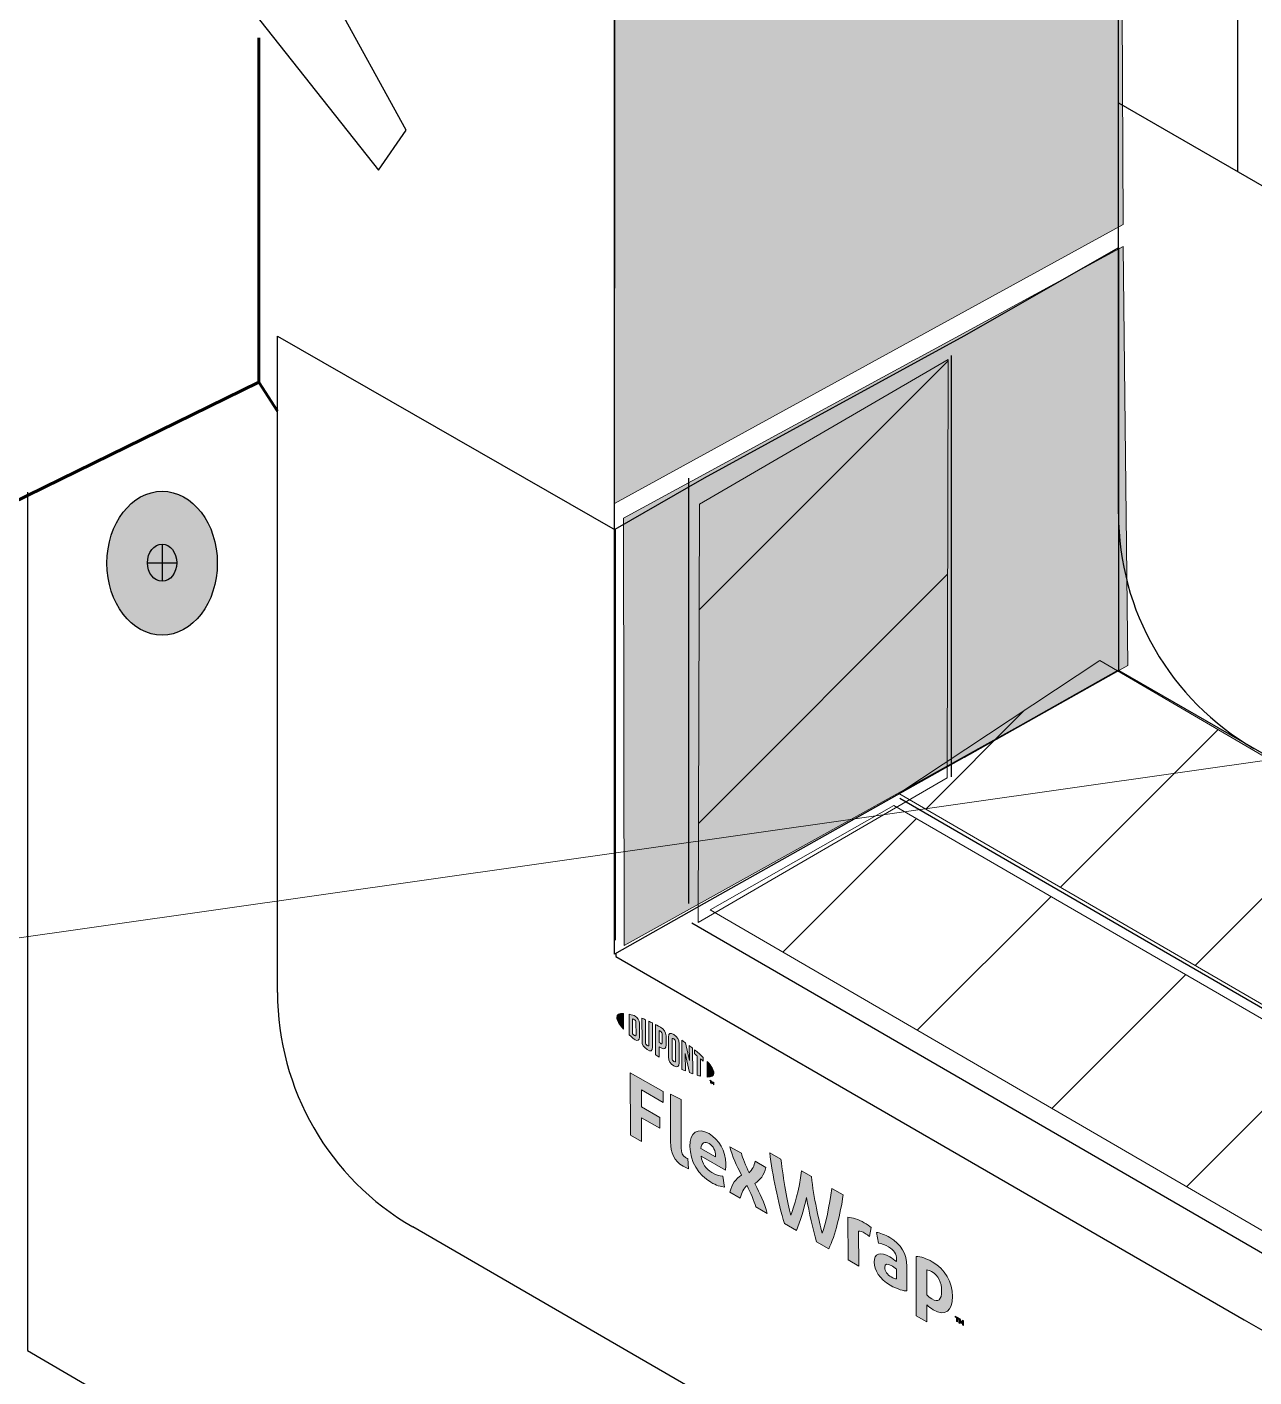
# Model space of a CAD drawing. Extents: x -1337 to 5791, y -3809 to 1769.
# Drawn here: x 456.6 to 538.1, y -2844.8 to -2755.1 of the extents above; entities that cross this region are included whole.
import ezdxf

# ---------------------------------------------------------------- set-up
doc = ezdxf.new("R2010")
doc.units = 0
doc.header["$MEASUREMENT"] = 0
for name, color, linetype, lineweight in [('.ATI-TEXT', 7, 'Continuous', 0), ('G-ANNO-TTLB', 7, 'Continuous', 0), ('Layer 12', 7, 'Continuous', 0), ('TYVEK', 7, 'Continuous', 0), ('WALL SCRATCH', 7, 'Continuous', 0), ('X-REF - TRACED', 7, 'Continuous', 0)]:
    doc.layers.add(name, color=color, linetype=linetype, lineweight=lineweight)
pattern_1 = [(45, (0, 0), (-7.071067, 7.07107), [])]

# ---------------------------------------------------------------- blocks, each defined once
blk = doc.blocks.new('Block_55')
at = {"layer": '.ATI-TEXT', "color": 18, "lineweight": 0, "true_color": 0x000000}
blk.add_line((546.089, -2802.838), (417.182, -2821.203), dxfattribs=at)
blk = doc.blocks.new('Block_189')
at = {"layer": 'WALL SCRATCH', "true_color": 0x003b71, "transparency": 33554687}
h = blk.add_hatch(color=156, dxfattribs=at)
h.dxf.hatch_style = 2
edge = h.paths.add_edge_path()
edge.add_ellipse((465.565, -2790.763), major_axis=(0, 4.781), ratio=0.766948, start_angle=0, end_angle=360)
at = {"layer": 'WALL SCRATCH', "color": 18, "lineweight": 25, "true_color": 0x080808}
for p, q in [((465.565, -2789.5), (465.565, -2791.967)), ((464.591, -2790.733), (466.538, -2790.733))]:
    blk.add_line(p, q, dxfattribs=at)
at = {"layer": 'WALL SCRATCH', "color": 8, "lineweight": 25, "true_color": 0x808080}
blk.add_lwpolyline([(465.052, -2795.874)], dxfattribs=at)
at = {"layer": 'WALL SCRATCH', "color": 18, "lineweight": 25, "true_color": 0x000000}
blk.add_ellipse((465.565, -2790.763), major_axis=(0, 4.781), ratio=0.766948, dxfattribs=at)
at = {"layer": 'WALL SCRATCH', "color": 18, "lineweight": 25, "true_color": 0x080808}
blk.add_ellipse((465.565, -2790.733), major_axis=(0, 1.234), ratio=0.788846, dxfattribs=at)
blk = doc.blocks.new('Block_187')
at = {"layer": 'WALL SCRATCH'}
blk.add_blockref('Block_189', (0, 0), dxfattribs=at)
blk = doc.blocks.new('Block_186')
at = {"layer": 'WALL SCRATCH'}
blk.add_blockref('Block_187', (0, 0), dxfattribs=at)
blk = doc.blocks.new('Block_399')
at = {"layer": 'TYVEK', "true_color": 0x003b71, "transparency": 33554687}
h = blk.add_hatch(color=156, dxfattribs=at)
h.dxf.hatch_style = 2
edge = h.paths.add_edge_path()
edge.add_spline(control_points=[(496.685, -2828.759), (496.685, -2828.759), (496.675, -2824.618), (496.675, -2824.618), (496.675, -2824.618), (498.86, -2825.873), (498.86, -2825.873), (498.86, -2825.873), (498.862, -2826.594), (498.862, -2826.594), (498.862, -2826.594), (497.41, -2825.761), (497.41, -2825.761), (497.41, -2825.761), (497.413, -2826.885), (497.413, -2826.885), (497.413, -2826.885), (498.634, -2827.586), (498.634, -2827.586), (498.634, -2827.586), (498.636, -2828.307), (498.636, -2828.307), (498.636, -2828.307), (497.415, -2827.606), (497.415, -2827.606), (497.415, -2827.606), (497.418, -2829.18), (497.418, -2829.18), (497.418, -2829.18), (496.685, -2828.759), (496.685, -2828.759)], knot_values=[0, 0, 0, 0, 1, 1, 1, 2, 2, 2, 3, 3, 3, 4, 4, 4, 5, 5, 5, 6, 6, 6, 7, 7, 7, 8, 8, 8, 9, 9, 9, 10, 10, 10, 10], degree=3, periodic=0)
h = blk.add_hatch(color=156, dxfattribs=at)
h.dxf.hatch_style = 2
edge = h.paths.add_edge_path()
edge.add_spline(control_points=[(500.058, -2829.602), (500.059, -2829.922), (500.131, -2830.135), (500.336, -2830.252), (500.387, -2830.282), (500.439, -2830.305), (500.485, -2830.32), (500.485, -2830.32), (500.538, -2830.994), (500.538, -2830.994), (500.44, -2830.962), (500.281, -2830.894), (500.179, -2830.835), (499.589, -2830.497), (499.352, -2829.918), (499.35, -2829.208), (499.35, -2829.208), (499.342, -2826.049), (499.342, -2826.049), (499.342, -2826.049), (500.05, -2826.408), (500.05, -2826.408), (500.05, -2826.408), (500.058, -2829.602), (500.058, -2829.602)], knot_values=[0, 0, 0, 0, 1, 1, 1, 2, 2, 2, 3, 3, 3, 4, 4, 4, 5, 5, 5, 6, 6, 6, 7, 7, 7, 8, 8, 8, 8], degree=3, periodic=0)
h = blk.add_hatch(color=156, dxfattribs=at)
h.dxf.hatch_style = 2
edge = h.paths.add_edge_path()
edge.add_spline(control_points=[(501.369, -2829.652), (501.369, -2829.652), (502.344, -2830.212), (502.344, -2830.212), (502.344, -2830.212), (502.344, -2830.141), (502.344, -2830.141), (502.343, -2829.81), (502.189, -2829.479), (501.906, -2829.317), (501.609, -2829.146), (501.414, -2829.277), (501.369, -2829.652)], knot_values=[0, 0, 0, 0, 1, 1, 1, 2, 2, 2, 3, 3, 3, 4, 4, 4, 4], degree=3, periodic=0)
edge = h.paths.add_edge_path()
edge.add_spline(control_points=[(502.928, -2832.213), (502.702, -2832.202), (502.369, -2832.093), (502.031, -2831.899), (501.205, -2831.424), (500.639, -2830.497), (500.636, -2829.515), (500.634, -2828.575), (501.151, -2828.233), (501.905, -2828.666), (502.577, -2829.052), (503.019, -2829.855), (503.021, -2830.648), (503.022, -2830.825), (503.012, -2830.973), (503.002, -2831.086), (503.002, -2831.086), (501.381, -2830.155), (501.381, -2830.155), (501.449, -2830.667), (501.69, -2831.018), (502.101, -2831.254), (502.352, -2831.398), (502.593, -2831.471), (502.813, -2831.491), (502.813, -2831.491), (502.928, -2832.213), (502.928, -2832.213)], knot_values=[0, 0, 0, 0, 1, 1, 1, 2, 2, 2, 3, 3, 3, 4, 4, 4, 5, 5, 5, 6, 6, 6, 7, 7, 7, 8, 8, 8, 9, 9, 9, 9], degree=3, periodic=0)
h = blk.add_hatch(color=156, dxfattribs=at)
h.dxf.hatch_style = 2
edge = h.paths.add_edge_path()
edge.add_spline(control_points=[(504.068, -2831.414), (503.723, -2830.779), (503.451, -2830.215), (503.29, -2829.532), (503.29, -2829.532), (504.054, -2829.971), (504.054, -2829.971), (504.122, -2830.276), (504.349, -2830.807), (504.575, -2831.274), (504.764, -2831.058), (504.927, -2830.803), (504.963, -2830.492), (504.963, -2830.492), (505.681, -2830.905), (505.681, -2830.905), (505.549, -2831.443), (505.324, -2831.746), (504.941, -2831.98), (505.311, -2832.671), (505.563, -2833.23), (505.775, -2833.978), (505.775, -2833.978), (505.011, -2833.539), (505.011, -2833.539), (504.902, -2833.146), (504.645, -2832.555), (504.429, -2832.106), (504.234, -2832.319), (504.051, -2832.568), (503.98, -2832.947), (503.98, -2832.947), (503.292, -2832.552), (503.292, -2832.552), (503.419, -2832.011), (503.659, -2831.676), (504.068, -2831.414)], knot_values=[0, 0, 0, 0, 1, 1, 1, 2, 2, 2, 3, 3, 3, 4, 4, 4, 5, 5, 5, 6, 6, 6, 7, 7, 7, 8, 8, 8, 9, 9, 9, 10, 10, 10, 11, 11, 11, 12, 12, 12, 12], degree=3, periodic=0)
h = blk.add_hatch(color=156, dxfattribs=at)
h.dxf.hatch_style = 2
edge = h.paths.add_edge_path()
edge.add_spline(control_points=[(510.07, -2832.308), (510.07, -2832.308), (510.819, -2832.738), (510.819, -2832.738), (510.627, -2834.004), (510.292, -2835.437), (509.859, -2836.322), (509.859, -2836.322), (509.054, -2835.86), (509.054, -2835.86), (508.8, -2834.976), (508.573, -2833.977), (508.38, -2832.898), (508.188, -2833.756), (507.969, -2834.499), (507.715, -2835.091), (507.715, -2835.091), (506.909, -2834.629), (506.909, -2834.629), (506.496, -2833.257), (506.128, -2831.421), (505.935, -2829.934), (505.935, -2829.934), (506.678, -2830.361), (506.678, -2830.361), (506.841, -2831.7), (507.131, -2833.267), (507.343, -2834.08), (507.562, -2833.515), (507.903, -2832.352), (508.048, -2831.147), (508.048, -2831.147), (508.705, -2831.524), (508.705, -2831.524), (508.862, -2832.902), (509.199, -2834.454), (509.426, -2835.276), (509.63, -2834.702), (509.919, -2833.468), (510.07, -2832.308)], knot_values=[0, 0, 0, 0, 1, 1, 1, 2, 2, 2, 3, 3, 3, 4, 4, 4, 5, 5, 5, 6, 6, 6, 7, 7, 7, 8, 8, 8, 9, 9, 9, 10, 10, 10, 11, 11, 11, 12, 12, 12, 13, 13, 13, 13], degree=3, periodic=0)
h = blk.add_hatch(color=156, dxfattribs=at)
h.dxf.hatch_style = 2
edge = h.paths.add_edge_path()
edge.add_spline(control_points=[(512.211, -2834.583), (512.396, -2834.689), (512.571, -2834.813), (512.673, -2834.901), (512.673, -2834.901), (512.572, -2835.511), (512.572, -2835.511), (512.485, -2835.425), (512.377, -2835.352), (512.269, -2835.29), (512.08, -2835.181), (511.951, -2835.149), (511.844, -2835.146), (511.844, -2835.146), (511.85, -2837.465), (511.85, -2837.465), (511.85, -2837.465), (511.142, -2837.058), (511.142, -2837.058), (511.142, -2837.058), (511.135, -2834.225), (511.135, -2834.225), (511.411, -2834.224), (511.842, -2834.371), (512.211, -2834.583)], knot_values=[0, 0, 0, 0, 1, 1, 1, 2, 2, 2, 3, 3, 3, 4, 4, 4, 5, 5, 5, 6, 6, 6, 7, 7, 7, 8, 8, 8, 8], degree=3, periodic=0)
h = blk.add_hatch(color=156, dxfattribs=at)
h.dxf.hatch_style = 2
edge = h.paths.add_edge_path()
edge.add_spline(control_points=[(514.367, -2838.313), (514.367, -2838.313), (514.365, -2837.681), (514.365, -2837.681), (514.247, -2837.583), (514.124, -2837.495), (514.001, -2837.424), (513.765, -2837.289), (513.581, -2837.289), (513.581, -2837.567), (513.582, -2837.816), (513.736, -2838.034), (514.008, -2838.19), (514.162, -2838.279), (514.29, -2838.317), (514.367, -2838.313)], knot_values=[0, 0, 0, 0, 1, 1, 1, 2, 2, 2, 3, 3, 3, 4, 4, 4, 5, 5, 5, 5], degree=3, periodic=0)
edge = h.paths.add_edge_path()
edge.add_spline(control_points=[(513.938, -2838.735), (513.235, -2838.331), (512.88, -2837.732), (512.879, -2837.199), (512.877, -2836.613), (513.292, -2836.509), (513.908, -2836.856), (514.051, -2836.939), (514.236, -2837.069), (514.364, -2837.166), (514.364, -2837.166), (514.364, -2837.024), (514.364, -2837.024), (514.363, -2836.663), (514.183, -2836.388), (513.839, -2836.191), (513.614, -2836.062), (513.373, -2835.965), (513.162, -2835.944), (513.162, -2835.944), (513.033, -2835.232), (513.033, -2835.232), (513.253, -2835.252), (513.607, -2835.384), (513.92, -2835.564), (514.674, -2835.997), (515.049, -2836.673), (515.051, -2837.472), (515.051, -2837.472), (515.055, -2839.116), (515.055, -2839.116), (514.845, -2839.12), (514.451, -2839.029), (513.938, -2838.735)], knot_values=[0, 0, 0, 0, 1, 1, 1, 2, 2, 2, 3, 3, 3, 4, 4, 4, 5, 5, 5, 6, 6, 6, 7, 7, 7, 8, 8, 8, 9, 9, 9, 10, 10, 10, 11, 11, 11, 11], degree=3, periodic=0)
h = blk.add_hatch(color=156, dxfattribs=at)
h.dxf.hatch_style = 2
edge = h.paths.add_edge_path()
edge.add_spline(control_points=[(516.701, -2839.648), (517.153, -2839.907), (517.362, -2839.708), (517.361, -2839.099), (517.359, -2838.567), (517.164, -2838.1), (516.697, -2837.832), (516.569, -2837.758), (516.476, -2837.735), (516.369, -2837.72), (516.369, -2837.72), (516.373, -2839.376), (516.373, -2839.376), (516.47, -2839.48), (516.552, -2839.562), (516.701, -2839.648)], knot_values=[0, 0, 0, 0, 1, 1, 1, 2, 2, 2, 3, 3, 3, 4, 4, 4, 5, 5, 5, 5], degree=3, periodic=0)
edge = h.paths.add_edge_path()
edge.add_spline(control_points=[(516.805, -2840.369), (516.626, -2840.266), (516.503, -2840.172), (516.374, -2840.045), (516.374, -2840.045), (516.377, -2841.169), (516.377, -2841.169), (516.377, -2841.169), (515.674, -2840.765), (515.674, -2840.765), (515.674, -2840.765), (515.665, -2836.82), (515.665, -2836.82), (515.957, -2836.834), (516.367, -2836.969), (516.731, -2837.178), (517.572, -2837.661), (518.077, -2838.541), (518.079, -2839.488), (518.081, -2840.458), (517.606, -2840.829), (516.805, -2840.369)], knot_values=[0, 0, 0, 0, 1, 1, 1, 2, 2, 2, 3, 3, 3, 4, 4, 4, 5, 5, 5, 6, 6, 6, 7, 7, 7, 7], degree=3, periodic=0)
h = blk.add_hatch(color=156, dxfattribs=at)
h.dxf.hatch_style = 2
edge = h.paths.add_edge_path()
edge.add_spline(control_points=[(518.587, -2840.974), (518.613, -2841.062), (518.638, -2841.128), (518.669, -2841.199), (518.699, -2841.163), (518.721, -2841.123), (518.746, -2841.065), (518.746, -2841.065), (518.82, -2841.108), (518.82, -2841.108), (518.82, -2841.108), (518.82, -2841.414), (518.82, -2841.414), (518.82, -2841.414), (518.756, -2841.377), (518.756, -2841.377), (518.756, -2841.377), (518.756, -2841.236), (518.756, -2841.236), (518.756, -2841.236), (518.759, -2841.19), (518.759, -2841.19), (518.738, -2841.224), (518.714, -2841.258), (518.692, -2841.284), (518.692, -2841.284), (518.643, -2841.256), (518.643, -2841.256), (518.621, -2841.204), (518.596, -2841.14), (518.575, -2841.081), (518.575, -2841.081), (518.578, -2841.134), (518.578, -2841.134), (518.578, -2841.134), (518.578, -2841.275), (518.578, -2841.275), (518.578, -2841.275), (518.514, -2841.238), (518.514, -2841.238), (518.514, -2841.238), (518.513, -2840.932), (518.513, -2840.932), (518.513, -2840.932), (518.587, -2840.974), (518.587, -2840.974)], knot_values=[0, 0, 0, 0, 1, 1, 1, 2, 2, 2, 3, 3, 3, 4, 4, 4, 5, 5, 5, 6, 6, 6, 7, 7, 7, 8, 8, 8, 9, 9, 9, 10, 10, 10, 11, 11, 11, 12, 12, 12, 13, 13, 13, 14, 14, 14, 15, 15, 15, 15], degree=3, periodic=0)
edge = h.paths.add_edge_path()
edge.add_spline(control_points=[(518.341, -2840.901), (518.341, -2840.901), (518.27, -2840.86), (518.27, -2840.86), (518.27, -2840.86), (518.269, -2840.792), (518.269, -2840.792), (518.269, -2840.792), (518.484, -2840.915), (518.484, -2840.915), (518.484, -2840.915), (518.484, -2840.983), (518.484, -2840.983), (518.484, -2840.983), (518.412, -2840.942), (518.412, -2840.942), (518.412, -2840.942), (518.413, -2841.18), (518.413, -2841.18), (518.413, -2841.18), (518.342, -2841.139), (518.342, -2841.139), (518.342, -2841.139), (518.341, -2840.901), (518.341, -2840.901)], knot_values=[0, 0, 0, 0, 1, 1, 1, 2, 2, 2, 3, 3, 3, 4, 4, 4, 5, 5, 5, 6, 6, 6, 7, 7, 7, 8, 8, 8, 8], degree=3, periodic=0)
at = {"layer": 'TYVEK'}
for points, knots in [([(496.685, -2828.759), (496.685, -2828.759), (496.675, -2824.618), (496.675, -2824.618), (496.675, -2824.618), (498.86, -2825.873), (498.86, -2825.873), (498.86, -2825.873), (498.862, -2826.594), (498.862, -2826.594), (498.862, -2826.594), (497.41, -2825.761), (497.41, -2825.761), (497.41, -2825.761), (497.413, -2826.885), (497.413, -2826.885), (497.413, -2826.885), (498.634, -2827.586), (498.634, -2827.586), (498.634, -2827.586), (498.636, -2828.307), (498.636, -2828.307), (498.636, -2828.307), (497.415, -2827.606), (497.415, -2827.606), (497.415, -2827.606), (497.418, -2829.18), (497.418, -2829.18), (497.418, -2829.18), (496.685, -2828.759), (496.685, -2828.759)], [0, 0, 0, 0, 1, 1, 1, 2, 2, 2, 3, 3, 3, 4, 4, 4, 5, 5, 5, 6, 6, 6, 7, 7, 7, 8, 8, 8, 9, 9, 9, 10, 10, 10, 10]), ([(500.058, -2829.602), (500.059, -2829.922), (500.131, -2830.135), (500.336, -2830.252), (500.387, -2830.282), (500.439, -2830.305), (500.485, -2830.32), (500.485, -2830.32), (500.538, -2830.994), (500.538, -2830.994), (500.44, -2830.962), (500.281, -2830.894), (500.179, -2830.835), (499.589, -2830.497), (499.352, -2829.918), (499.35, -2829.208), (499.35, -2829.208), (499.342, -2826.049), (499.342, -2826.049), (499.342, -2826.049), (500.05, -2826.408), (500.05, -2826.408), (500.05, -2826.408), (500.058, -2829.602), (500.058, -2829.602)], [0, 0, 0, 0, 1, 1, 1, 2, 2, 2, 3, 3, 3, 4, 4, 4, 5, 5, 5, 6, 6, 6, 7, 7, 7, 8, 8, 8, 8]), ([(502.928, -2832.213), (502.702, -2832.202), (502.369, -2832.093), (502.031, -2831.899), (501.205, -2831.424), (500.639, -2830.497), (500.636, -2829.515), (500.634, -2828.575), (501.151, -2828.233), (501.905, -2828.666), (502.577, -2829.052), (503.019, -2829.855), (503.021, -2830.648), (503.022, -2830.825), (503.012, -2830.973), (503.002, -2831.086), (503.002, -2831.086), (501.381, -2830.155), (501.381, -2830.155), (501.449, -2830.667), (501.69, -2831.018), (502.101, -2831.254), (502.352, -2831.398), (502.593, -2831.471), (502.813, -2831.491), (502.813, -2831.491), (502.928, -2832.213), (502.928, -2832.213)], [0, 0, 0, 0, 1, 1, 1, 2, 2, 2, 3, 3, 3, 4, 4, 4, 5, 5, 5, 6, 6, 6, 7, 7, 7, 8, 8, 8, 9, 9, 9, 9]), ([(501.369, -2829.652), (501.369, -2829.652), (502.344, -2830.212), (502.344, -2830.212), (502.344, -2830.212), (502.344, -2830.141), (502.344, -2830.141), (502.343, -2829.81), (502.189, -2829.479), (501.906, -2829.317), (501.609, -2829.146), (501.414, -2829.277), (501.369, -2829.652)], [0, 0, 0, 0, 1, 1, 1, 2, 2, 2, 3, 3, 3, 4, 4, 4, 4]), ([(504.068, -2831.414), (503.723, -2830.779), (503.451, -2830.215), (503.29, -2829.532), (503.29, -2829.532), (504.054, -2829.971), (504.054, -2829.971), (504.122, -2830.276), (504.349, -2830.807), (504.575, -2831.274), (504.764, -2831.058), (504.927, -2830.803), (504.963, -2830.492), (504.963, -2830.492), (505.681, -2830.905), (505.681, -2830.905), (505.549, -2831.443), (505.324, -2831.746), (504.941, -2831.98), (505.311, -2832.671), (505.563, -2833.23), (505.775, -2833.978), (505.775, -2833.978), (505.011, -2833.539), (505.011, -2833.539), (504.902, -2833.146), (504.645, -2832.555), (504.429, -2832.106), (504.234, -2832.319), (504.051, -2832.568), (503.98, -2832.947), (503.98, -2832.947), (503.292, -2832.552), (503.292, -2832.552), (503.419, -2832.011), (503.659, -2831.676), (504.068, -2831.414)], [0, 0, 0, 0, 1, 1, 1, 2, 2, 2, 3, 3, 3, 4, 4, 4, 5, 5, 5, 6, 6, 6, 7, 7, 7, 8, 8, 8, 9, 9, 9, 10, 10, 10, 11, 11, 11, 12, 12, 12, 12]), ([(510.07, -2832.308), (510.07, -2832.308), (510.819, -2832.738), (510.819, -2832.738), (510.627, -2834.004), (510.292, -2835.437), (509.859, -2836.322), (509.859, -2836.322), (509.054, -2835.86), (509.054, -2835.86), (508.8, -2834.976), (508.573, -2833.977), (508.38, -2832.898), (508.188, -2833.756), (507.969, -2834.499), (507.715, -2835.091), (507.715, -2835.091), (506.909, -2834.629), (506.909, -2834.629), (506.496, -2833.257), (506.128, -2831.421), (505.935, -2829.934), (505.935, -2829.934), (506.678, -2830.361), (506.678, -2830.361), (506.841, -2831.7), (507.131, -2833.267), (507.343, -2834.08), (507.562, -2833.515), (507.903, -2832.352), (508.048, -2831.147), (508.048, -2831.147), (508.705, -2831.524), (508.705, -2831.524), (508.862, -2832.902), (509.199, -2834.454), (509.426, -2835.276), (509.63, -2834.702), (509.919, -2833.468), (510.07, -2832.308)], [0, 0, 0, 0, 1, 1, 1, 2, 2, 2, 3, 3, 3, 4, 4, 4, 5, 5, 5, 6, 6, 6, 7, 7, 7, 8, 8, 8, 9, 9, 9, 10, 10, 10, 11, 11, 11, 12, 12, 12, 13, 13, 13, 13]), ([(512.211, -2834.583), (512.396, -2834.689), (512.571, -2834.813), (512.673, -2834.901), (512.673, -2834.901), (512.572, -2835.511), (512.572, -2835.511), (512.485, -2835.425), (512.377, -2835.352), (512.269, -2835.29), (512.08, -2835.181), (511.951, -2835.149), (511.844, -2835.146), (511.844, -2835.146), (511.85, -2837.465), (511.85, -2837.465), (511.85, -2837.465), (511.142, -2837.058), (511.142, -2837.058), (511.142, -2837.058), (511.135, -2834.225), (511.135, -2834.225), (511.411, -2834.224), (511.842, -2834.371), (512.211, -2834.583)], [0, 0, 0, 0, 1, 1, 1, 2, 2, 2, 3, 3, 3, 4, 4, 4, 5, 5, 5, 6, 6, 6, 7, 7, 7, 8, 8, 8, 8]), ([(513.938, -2838.735), (513.235, -2838.331), (512.88, -2837.732), (512.879, -2837.199), (512.877, -2836.613), (513.292, -2836.509), (513.908, -2836.856), (514.051, -2836.939), (514.236, -2837.069), (514.364, -2837.166), (514.364, -2837.166), (514.364, -2837.024), (514.364, -2837.024), (514.363, -2836.663), (514.183, -2836.388), (513.839, -2836.191), (513.614, -2836.062), (513.373, -2835.965), (513.162, -2835.944), (513.162, -2835.944), (513.033, -2835.232), (513.033, -2835.232), (513.253, -2835.252), (513.607, -2835.384), (513.92, -2835.564), (514.674, -2835.997), (515.049, -2836.673), (515.051, -2837.472), (515.051, -2837.472), (515.055, -2839.116), (515.055, -2839.116), (514.845, -2839.12), (514.451, -2839.029), (513.938, -2838.735)], [0, 0, 0, 0, 1, 1, 1, 2, 2, 2, 3, 3, 3, 4, 4, 4, 5, 5, 5, 6, 6, 6, 7, 7, 7, 8, 8, 8, 9, 9, 9, 10, 10, 10, 11, 11, 11, 11]), ([(516.805, -2840.369), (516.626, -2840.266), (516.503, -2840.172), (516.374, -2840.045), (516.374, -2840.045), (516.377, -2841.169), (516.377, -2841.169), (516.377, -2841.169), (515.674, -2840.765), (515.674, -2840.765), (515.674, -2840.765), (515.665, -2836.82), (515.665, -2836.82), (515.957, -2836.834), (516.367, -2836.969), (516.731, -2837.178), (517.572, -2837.661), (518.077, -2838.541), (518.079, -2839.488), (518.081, -2840.458), (517.606, -2840.829), (516.805, -2840.369)], [0, 0, 0, 0, 1, 1, 1, 2, 2, 2, 3, 3, 3, 4, 4, 4, 5, 5, 5, 6, 6, 6, 7, 7, 7, 7]), ([(514.367, -2838.313), (514.367, -2838.313), (514.365, -2837.681), (514.365, -2837.681), (514.247, -2837.583), (514.124, -2837.495), (514.001, -2837.424), (513.765, -2837.289), (513.581, -2837.289), (513.581, -2837.567), (513.582, -2837.816), (513.736, -2838.034), (514.008, -2838.19), (514.162, -2838.279), (514.29, -2838.317), (514.367, -2838.313)], [0, 0, 0, 0, 1, 1, 1, 2, 2, 2, 3, 3, 3, 4, 4, 4, 5, 5, 5, 5]), ([(516.701, -2839.648), (517.153, -2839.907), (517.362, -2839.708), (517.361, -2839.099), (517.359, -2838.567), (517.164, -2838.1), (516.697, -2837.832), (516.569, -2837.758), (516.476, -2837.735), (516.369, -2837.72), (516.369, -2837.72), (516.373, -2839.376), (516.373, -2839.376), (516.47, -2839.48), (516.552, -2839.562), (516.701, -2839.648)], [0, 0, 0, 0, 1, 1, 1, 2, 2, 2, 3, 3, 3, 4, 4, 4, 5, 5, 5, 5]), ([(518.341, -2840.901), (518.341, -2840.901), (518.27, -2840.86), (518.27, -2840.86), (518.27, -2840.86), (518.269, -2840.792), (518.269, -2840.792), (518.269, -2840.792), (518.484, -2840.915), (518.484, -2840.915), (518.484, -2840.915), (518.484, -2840.983), (518.484, -2840.983), (518.484, -2840.983), (518.412, -2840.942), (518.412, -2840.942), (518.412, -2840.942), (518.413, -2841.18), (518.413, -2841.18), (518.413, -2841.18), (518.342, -2841.139), (518.342, -2841.139), (518.342, -2841.139), (518.341, -2840.901), (518.341, -2840.901)], [0, 0, 0, 0, 1, 1, 1, 2, 2, 2, 3, 3, 3, 4, 4, 4, 5, 5, 5, 6, 6, 6, 7, 7, 7, 8, 8, 8, 8]), ([(518.587, -2840.974), (518.613, -2841.062), (518.638, -2841.128), (518.669, -2841.199), (518.699, -2841.163), (518.721, -2841.123), (518.746, -2841.065), (518.746, -2841.065), (518.82, -2841.108), (518.82, -2841.108), (518.82, -2841.108), (518.82, -2841.414), (518.82, -2841.414), (518.82, -2841.414), (518.756, -2841.377), (518.756, -2841.377), (518.756, -2841.377), (518.756, -2841.236), (518.756, -2841.236), (518.756, -2841.236), (518.759, -2841.19), (518.759, -2841.19), (518.738, -2841.224), (518.714, -2841.258), (518.692, -2841.284), (518.692, -2841.284), (518.643, -2841.256), (518.643, -2841.256), (518.621, -2841.204), (518.596, -2841.14), (518.575, -2841.081), (518.575, -2841.081), (518.578, -2841.134), (518.578, -2841.134), (518.578, -2841.134), (518.578, -2841.275), (518.578, -2841.275), (518.578, -2841.275), (518.514, -2841.238), (518.514, -2841.238), (518.514, -2841.238), (518.513, -2840.932), (518.513, -2840.932), (518.513, -2840.932), (518.587, -2840.974), (518.587, -2840.974)], [0, 0, 0, 0, 1, 1, 1, 2, 2, 2, 3, 3, 3, 4, 4, 4, 5, 5, 5, 6, 6, 6, 7, 7, 7, 8, 8, 8, 9, 9, 9, 10, 10, 10, 11, 11, 11, 12, 12, 12, 13, 13, 13, 14, 14, 14, 15, 15, 15, 15])]:
    blk.add_open_spline(points, degree=3, knots=knots, dxfattribs=at)
blk = doc.blocks.new('Block_400')
at = {"layer": 'TYVEK', "true_color": 0x003b71, "transparency": 33554687}
h = blk.add_hatch(color=156, dxfattribs=at)
h.dxf.hatch_style = 2
edge = h.paths.add_edge_path()
edge.add_spline(control_points=[(495.772, -2820.939), (495.773, -2821.13), (495.933, -2821.4), (496.214, -2821.714), (496.214, -2821.714), (496.211, -2820.674), (496.211, -2820.674), (495.932, -2820.666), (495.772, -2820.751), (495.772, -2820.939)], knot_values=[0, 0, 0, 0, 1, 1, 1, 2, 2, 2, 3, 3, 3, 3], degree=3, periodic=0)
h = blk.add_hatch(color=156, dxfattribs=at)
h.dxf.hatch_style = 2
edge = h.paths.add_edge_path()
edge.add_spline(control_points=[(497.054, -2822.099), (497.054, -2822.179), (497.012, -2822.182), (496.963, -2822.153), (496.924, -2822.131), (496.864, -2822.081), (496.816, -2822.037), (496.816, -2822.037), (496.813, -2821.043), (496.813, -2821.043), (496.862, -2821.057), (496.921, -2821.075), (496.96, -2821.097), (497.01, -2821.125), (497.051, -2821.176), (497.051, -2821.255), (497.051, -2821.255), (497.054, -2822.099), (497.054, -2822.099)], knot_values=[0, 0, 0, 0, 1, 1, 1, 2, 2, 2, 3, 3, 3, 4, 4, 4, 5, 5, 5, 6, 6, 6, 6], degree=3, periodic=0)
edge = h.paths.add_edge_path()
edge.add_spline(control_points=[(496.992, -2820.856), (496.914, -2820.811), (496.801, -2820.773), (496.598, -2820.728), (496.598, -2820.728), (496.601, -2822.106), (496.601, -2822.106), (496.78, -2822.272), (496.918, -2822.387), (496.996, -2822.432), (497.176, -2822.535), (497.277, -2822.466), (497.276, -2822.263), (497.276, -2822.263), (497.274, -2821.348), (497.274, -2821.348), (497.274, -2821.144), (497.172, -2820.959), (496.992, -2820.856)], knot_values=[0, 0, 0, 0, 1, 1, 1, 2, 2, 2, 3, 3, 3, 4, 4, 4, 5, 5, 5, 6, 6, 6, 6], degree=3, periodic=0)
h = blk.add_hatch(color=156, dxfattribs=at)
h.dxf.hatch_style = 2
edge = h.paths.add_edge_path()
edge.add_spline(control_points=[(497.904, -2822.749), (497.904, -2822.829), (497.881, -2822.866), (497.794, -2822.804), (497.71, -2822.743), (497.687, -2822.689), (497.686, -2822.595), (497.686, -2822.595), (497.683, -2821.095), (497.683, -2821.095), (497.626, -2821.07), (497.501, -2821.018), (497.447, -2820.996), (497.447, -2820.996), (497.451, -2822.512), (497.451, -2822.512), (497.452, -2822.755), (497.554, -2822.907), (497.795, -2823.078), (498.016, -2823.234), (498.151, -2823.183), (498.15, -2822.914), (498.15, -2822.914), (498.146, -2821.312), (498.146, -2821.312), (498.1, -2821.288), (497.949, -2821.216), (497.9, -2821.194), (497.9, -2821.194), (497.904, -2822.749), (497.904, -2822.749)], knot_values=[0, 0, 0, 0, 1, 1, 1, 2, 2, 2, 3, 3, 3, 4, 4, 4, 5, 5, 5, 6, 6, 6, 7, 7, 7, 8, 8, 8, 9, 9, 9, 10, 10, 10, 10], degree=3, periodic=0)
h = blk.add_hatch(color=156, dxfattribs=at)
h.dxf.hatch_style = 2
edge = h.paths.add_edge_path()
edge.add_spline(control_points=[(498.799, -2822.605), (498.799, -2822.692), (498.773, -2822.72), (498.673, -2822.663), (498.673, -2822.663), (498.587, -2822.614), (498.587, -2822.614), (498.587, -2822.614), (498.585, -2821.818), (498.585, -2821.818), (498.623, -2821.837), (498.644, -2821.849), (498.667, -2821.862), (498.775, -2821.924), (498.797, -2821.984), (498.798, -2822.073), (498.798, -2822.073), (498.799, -2822.605), (498.799, -2822.605)], knot_values=[0, 0, 0, 0, 1, 1, 1, 2, 2, 2, 3, 3, 3, 4, 4, 4, 5, 5, 5, 6, 6, 6, 6], degree=3, periodic=0)
edge = h.paths.add_edge_path()
edge.add_spline(control_points=[(498.68, -2821.588), (498.638, -2821.564), (498.482, -2821.48), (498.338, -2821.408), (498.338, -2821.408), (498.343, -2823.426), (498.343, -2823.426), (498.392, -2823.457), (498.52, -2823.538), (498.589, -2823.58), (498.589, -2823.58), (498.587, -2822.895), (498.587, -2822.895), (498.587, -2822.895), (498.684, -2822.95), (498.684, -2822.95), (498.941, -2823.097), (499.048, -2823.025), (499.047, -2822.769), (499.047, -2822.769), (499.046, -2822.174), (499.046, -2822.174), (499.045, -2821.923), (498.925, -2821.729), (498.68, -2821.588)], knot_values=[0, 0, 0, 0, 1, 1, 1, 2, 2, 2, 3, 3, 3, 4, 4, 4, 5, 5, 5, 6, 6, 6, 7, 7, 7, 8, 8, 8, 8], degree=3, periodic=0)
h = blk.add_hatch(color=156, dxfattribs=at)
h.dxf.hatch_style = 2
edge = h.paths.add_edge_path()
edge.add_spline(control_points=[(499.679, -2823.814), (499.679, -2823.894), (499.656, -2823.922), (499.569, -2823.875), (499.48, -2823.826), (499.455, -2823.768), (499.455, -2823.685), (499.455, -2823.685), (499.452, -2822.427), (499.452, -2822.427), (499.452, -2822.344), (499.476, -2822.313), (499.566, -2822.367), (499.653, -2822.42), (499.676, -2822.476), (499.676, -2822.556), (499.676, -2822.556), (499.679, -2823.814), (499.679, -2823.814)], knot_values=[0, 0, 0, 0, 1, 1, 1, 2, 2, 2, 3, 3, 3, 4, 4, 4, 5, 5, 5, 6, 6, 6, 6], degree=3, periodic=0)
edge = h.paths.add_edge_path()
edge.add_spline(control_points=[(499.565, -2822.085), (499.337, -2821.941), (499.201, -2821.98), (499.202, -2822.245), (499.202, -2822.245), (499.205, -2823.566), (499.205, -2823.566), (499.206, -2823.846), (499.329, -2824.032), (499.57, -2824.158), (499.805, -2824.282), (499.928, -2824.249), (499.927, -2823.951), (499.927, -2823.951), (499.924, -2822.69), (499.924, -2822.69), (499.924, -2822.406), (499.812, -2822.241), (499.565, -2822.085)], knot_values=[0, 0, 0, 0, 1, 1, 1, 2, 2, 2, 3, 3, 3, 4, 4, 4, 5, 5, 5, 6, 6, 6, 6], degree=3, periodic=0)
h = blk.add_hatch(color=156, dxfattribs=at)
h.dxf.hatch_style = 2
edge = h.paths.add_edge_path()
edge.add_spline(control_points=[(500.609, -2823.807), (500.609, -2823.807), (500.333, -2822.624), (500.333, -2822.624), (500.259, -2822.57), (500.169, -2822.507), (500.1, -2822.46), (500.1, -2822.46), (500.105, -2824.397), (500.105, -2824.397), (500.154, -2824.42), (500.278, -2824.475), (500.342, -2824.502), (500.342, -2824.502), (500.319, -2823.349), (500.319, -2823.349), (500.319, -2823.349), (500.611, -2824.612), (500.611, -2824.612), (500.672, -2824.636), (500.762, -2824.669), (500.82, -2824.69), (500.82, -2824.69), (500.816, -2822.988), (500.816, -2822.988), (500.755, -2822.939), (500.643, -2822.853), (500.589, -2822.813), (500.589, -2822.813), (500.609, -2823.807), (500.609, -2823.807)], knot_values=[0, 0, 0, 0, 1, 1, 1, 2, 2, 2, 3, 3, 3, 4, 4, 4, 5, 5, 5, 6, 6, 6, 7, 7, 7, 8, 8, 8, 9, 9, 9, 10, 10, 10, 10], degree=3, periodic=0)
h = blk.add_hatch(color=156, dxfattribs=at)
h.dxf.hatch_style = 2
edge = h.paths.add_edge_path()
edge.add_spline(control_points=[(500.939, -2823.356), (501, -2823.403), (501.06, -2823.452), (501.118, -2823.5), (501.118, -2823.5), (501.121, -2824.788), (501.121, -2824.788), (501.175, -2824.804), (501.275, -2824.832), (501.341, -2824.847), (501.341, -2824.847), (501.338, -2823.687), (501.338, -2823.687), (501.402, -2823.743), (501.463, -2823.797), (501.518, -2823.847), (501.518, -2823.847), (501.517, -2823.598), (501.517, -2823.598), (501.343, -2823.429), (501.156, -2823.264), (500.938, -2823.087), (500.938, -2823.087), (500.939, -2823.356), (500.939, -2823.356)], knot_values=[0, 0, 0, 0, 1, 1, 1, 2, 2, 2, 3, 3, 3, 4, 4, 4, 5, 5, 5, 6, 6, 6, 7, 7, 7, 8, 8, 8, 8], degree=3, periodic=0)
h = blk.add_hatch(color=156, dxfattribs=at)
h.dxf.hatch_style = 2
edge = h.paths.add_edge_path()
edge.add_spline(control_points=[(502.223, -2824.643), (502.224, -2824.834), (502.064, -2824.92), (501.784, -2824.912), (501.784, -2824.912), (501.782, -2823.872), (501.782, -2823.872), (502.062, -2824.185), (502.223, -2824.454), (502.223, -2824.643)], knot_values=[0, 0, 0, 0, 1, 1, 1, 2, 2, 2, 3, 3, 3, 3], degree=3, periodic=0)
h = blk.add_hatch(color=156, dxfattribs=at)
h.dxf.hatch_style = 2
edge = h.paths.add_edge_path()
edge.add_spline(control_points=[(502.094, -2825.194), (502.094, -2825.194), (502.121, -2825.209), (502.121, -2825.209), (502.121, -2825.209), (502.16, -2825.303), (502.16, -2825.303), (502.16, -2825.303), (502.199, -2825.254), (502.199, -2825.254), (502.199, -2825.254), (502.225, -2825.269), (502.225, -2825.269), (502.225, -2825.269), (502.225, -2825.419), (502.225, -2825.419), (502.225, -2825.419), (502.201, -2825.405), (502.201, -2825.405), (502.201, -2825.405), (502.201, -2825.298), (502.201, -2825.298), (502.201, -2825.298), (502.161, -2825.347), (502.161, -2825.347), (502.161, -2825.347), (502.158, -2825.345), (502.158, -2825.345), (502.158, -2825.345), (502.118, -2825.251), (502.118, -2825.251), (502.118, -2825.251), (502.118, -2825.357), (502.118, -2825.357), (502.118, -2825.357), (502.094, -2825.344), (502.094, -2825.344), (502.094, -2825.344), (502.094, -2825.194), (502.094, -2825.194)], knot_values=[0, 0, 0, 0, 1, 1, 1, 2, 2, 2, 3, 3, 3, 4, 4, 4, 5, 5, 5, 6, 6, 6, 7, 7, 7, 8, 8, 8, 9, 9, 9, 10, 10, 10, 11, 11, 11, 12, 12, 12, 13, 13, 13, 13], degree=3, periodic=0)
edge = h.paths.add_edge_path()
edge.add_spline(control_points=[(502.001, -2825.167), (502.001, -2825.167), (501.961, -2825.144), (501.961, -2825.144), (501.961, -2825.144), (501.961, -2825.118), (501.961, -2825.118), (501.961, -2825.118), (502.066, -2825.178), (502.066, -2825.178), (502.066, -2825.178), (502.066, -2825.204), (502.066, -2825.204), (502.066, -2825.204), (502.026, -2825.181), (502.026, -2825.181), (502.026, -2825.181), (502.027, -2825.305), (502.027, -2825.305), (502.027, -2825.305), (502.002, -2825.29), (502.002, -2825.29), (502.002, -2825.29), (502.001, -2825.167), (502.001, -2825.167)], knot_values=[0, 0, 0, 0, 1, 1, 1, 2, 2, 2, 3, 3, 3, 4, 4, 4, 5, 5, 5, 6, 6, 6, 7, 7, 7, 8, 8, 8, 8], degree=3, periodic=0)
at = {"layer": 'TYVEK'}
for points, knots in [([(495.772, -2820.939), (495.773, -2821.13), (495.933, -2821.4), (496.214, -2821.714), (496.214, -2821.714), (496.211, -2820.674), (496.211, -2820.674), (495.932, -2820.666), (495.772, -2820.751), (495.772, -2820.939)], [0, 0, 0, 0, 1, 1, 1, 2, 2, 2, 3, 3, 3, 3]), ([(496.992, -2820.856), (496.914, -2820.811), (496.801, -2820.773), (496.598, -2820.728), (496.598, -2820.728), (496.601, -2822.106), (496.601, -2822.106), (496.78, -2822.272), (496.918, -2822.387), (496.996, -2822.432), (497.176, -2822.535), (497.277, -2822.466), (497.276, -2822.263), (497.276, -2822.263), (497.274, -2821.348), (497.274, -2821.348), (497.274, -2821.144), (497.172, -2820.959), (496.992, -2820.856)], [0, 0, 0, 0, 1, 1, 1, 2, 2, 2, 3, 3, 3, 4, 4, 4, 5, 5, 5, 6, 6, 6, 6]), ([(497.054, -2822.099), (497.054, -2822.179), (497.012, -2822.182), (496.963, -2822.153), (496.924, -2822.131), (496.864, -2822.081), (496.816, -2822.037), (496.816, -2822.037), (496.813, -2821.043), (496.813, -2821.043), (496.862, -2821.057), (496.921, -2821.075), (496.96, -2821.097), (497.01, -2821.125), (497.051, -2821.176), (497.051, -2821.255), (497.051, -2821.255), (497.054, -2822.099), (497.054, -2822.099)], [0, 0, 0, 0, 1, 1, 1, 2, 2, 2, 3, 3, 3, 4, 4, 4, 5, 5, 5, 6, 6, 6, 6]), ([(497.904, -2822.749), (497.904, -2822.829), (497.881, -2822.866), (497.794, -2822.804), (497.71, -2822.743), (497.687, -2822.689), (497.686, -2822.595), (497.686, -2822.595), (497.683, -2821.095), (497.683, -2821.095), (497.626, -2821.07), (497.501, -2821.018), (497.447, -2820.996), (497.447, -2820.996), (497.451, -2822.512), (497.451, -2822.512), (497.452, -2822.755), (497.554, -2822.907), (497.795, -2823.078), (498.016, -2823.234), (498.151, -2823.183), (498.15, -2822.914), (498.15, -2822.914), (498.146, -2821.312), (498.146, -2821.312), (498.1, -2821.288), (497.949, -2821.216), (497.9, -2821.194), (497.9, -2821.194), (497.904, -2822.749), (497.904, -2822.749)], [0, 0, 0, 0, 1, 1, 1, 2, 2, 2, 3, 3, 3, 4, 4, 4, 5, 5, 5, 6, 6, 6, 7, 7, 7, 8, 8, 8, 9, 9, 9, 10, 10, 10, 10]), ([(498.68, -2821.588), (498.638, -2821.564), (498.482, -2821.48), (498.338, -2821.408), (498.338, -2821.408), (498.343, -2823.426), (498.343, -2823.426), (498.392, -2823.457), (498.52, -2823.538), (498.589, -2823.58), (498.589, -2823.58), (498.587, -2822.895), (498.587, -2822.895), (498.587, -2822.895), (498.684, -2822.95), (498.684, -2822.95), (498.941, -2823.097), (499.048, -2823.025), (499.047, -2822.769), (499.047, -2822.769), (499.046, -2822.174), (499.046, -2822.174), (499.045, -2821.923), (498.925, -2821.729), (498.68, -2821.588)], [0, 0, 0, 0, 1, 1, 1, 2, 2, 2, 3, 3, 3, 4, 4, 4, 5, 5, 5, 6, 6, 6, 7, 7, 7, 8, 8, 8, 8]), ([(498.799, -2822.605), (498.799, -2822.692), (498.773, -2822.72), (498.673, -2822.663), (498.673, -2822.663), (498.587, -2822.614), (498.587, -2822.614), (498.587, -2822.614), (498.585, -2821.818), (498.585, -2821.818), (498.623, -2821.837), (498.644, -2821.849), (498.667, -2821.862), (498.775, -2821.924), (498.797, -2821.984), (498.798, -2822.073), (498.798, -2822.073), (498.799, -2822.605), (498.799, -2822.605)], [0, 0, 0, 0, 1, 1, 1, 2, 2, 2, 3, 3, 3, 4, 4, 4, 5, 5, 5, 6, 6, 6, 6]), ([(499.565, -2822.085), (499.337, -2821.941), (499.201, -2821.98), (499.202, -2822.245), (499.202, -2822.245), (499.205, -2823.566), (499.205, -2823.566), (499.206, -2823.846), (499.329, -2824.032), (499.57, -2824.158), (499.805, -2824.282), (499.928, -2824.249), (499.927, -2823.951), (499.927, -2823.951), (499.924, -2822.69), (499.924, -2822.69), (499.924, -2822.406), (499.812, -2822.241), (499.565, -2822.085)], [0, 0, 0, 0, 1, 1, 1, 2, 2, 2, 3, 3, 3, 4, 4, 4, 5, 5, 5, 6, 6, 6, 6]), ([(499.679, -2823.814), (499.679, -2823.894), (499.656, -2823.922), (499.569, -2823.875), (499.48, -2823.826), (499.455, -2823.768), (499.455, -2823.685), (499.455, -2823.685), (499.452, -2822.427), (499.452, -2822.427), (499.452, -2822.344), (499.476, -2822.313), (499.566, -2822.367), (499.653, -2822.42), (499.676, -2822.476), (499.676, -2822.556), (499.676, -2822.556), (499.679, -2823.814), (499.679, -2823.814)], [0, 0, 0, 0, 1, 1, 1, 2, 2, 2, 3, 3, 3, 4, 4, 4, 5, 5, 5, 6, 6, 6, 6]), ([(500.609, -2823.807), (500.609, -2823.807), (500.333, -2822.624), (500.333, -2822.624), (500.259, -2822.57), (500.169, -2822.507), (500.1, -2822.46), (500.1, -2822.46), (500.105, -2824.397), (500.105, -2824.397), (500.154, -2824.42), (500.278, -2824.475), (500.342, -2824.502), (500.342, -2824.502), (500.319, -2823.349), (500.319, -2823.349), (500.319, -2823.349), (500.611, -2824.612), (500.611, -2824.612), (500.672, -2824.636), (500.762, -2824.669), (500.82, -2824.69), (500.82, -2824.69), (500.816, -2822.988), (500.816, -2822.988), (500.755, -2822.939), (500.643, -2822.853), (500.589, -2822.813), (500.589, -2822.813), (500.609, -2823.807), (500.609, -2823.807)], [0, 0, 0, 0, 1, 1, 1, 2, 2, 2, 3, 3, 3, 4, 4, 4, 5, 5, 5, 6, 6, 6, 7, 7, 7, 8, 8, 8, 9, 9, 9, 10, 10, 10, 10]), ([(500.939, -2823.356), (501, -2823.403), (501.06, -2823.452), (501.118, -2823.5), (501.118, -2823.5), (501.121, -2824.788), (501.121, -2824.788), (501.175, -2824.804), (501.275, -2824.832), (501.341, -2824.847), (501.341, -2824.847), (501.338, -2823.687), (501.338, -2823.687), (501.402, -2823.743), (501.463, -2823.797), (501.518, -2823.847), (501.518, -2823.847), (501.517, -2823.598), (501.517, -2823.598), (501.343, -2823.429), (501.156, -2823.264), (500.938, -2823.087), (500.938, -2823.087), (500.939, -2823.356), (500.939, -2823.356)], [0, 0, 0, 0, 1, 1, 1, 2, 2, 2, 3, 3, 3, 4, 4, 4, 5, 5, 5, 6, 6, 6, 7, 7, 7, 8, 8, 8, 8]), ([(502.223, -2824.643), (502.224, -2824.834), (502.064, -2824.92), (501.784, -2824.912), (501.784, -2824.912), (501.782, -2823.872), (501.782, -2823.872), (502.062, -2824.185), (502.223, -2824.454), (502.223, -2824.643)], [0, 0, 0, 0, 1, 1, 1, 2, 2, 2, 3, 3, 3, 3]), ([(502.001, -2825.167), (502.001, -2825.167), (501.961, -2825.144), (501.961, -2825.144), (501.961, -2825.144), (501.961, -2825.118), (501.961, -2825.118), (501.961, -2825.118), (502.066, -2825.178), (502.066, -2825.178), (502.066, -2825.178), (502.066, -2825.204), (502.066, -2825.204), (502.066, -2825.204), (502.026, -2825.181), (502.026, -2825.181), (502.026, -2825.181), (502.027, -2825.305), (502.027, -2825.305), (502.027, -2825.305), (502.002, -2825.29), (502.002, -2825.29), (502.002, -2825.29), (502.001, -2825.167), (502.001, -2825.167)], [0, 0, 0, 0, 1, 1, 1, 2, 2, 2, 3, 3, 3, 4, 4, 4, 5, 5, 5, 6, 6, 6, 7, 7, 7, 8, 8, 8, 8]), ([(502.094, -2825.194), (502.094, -2825.194), (502.121, -2825.209), (502.121, -2825.209), (502.121, -2825.209), (502.16, -2825.303), (502.16, -2825.303), (502.16, -2825.303), (502.199, -2825.254), (502.199, -2825.254), (502.199, -2825.254), (502.225, -2825.269), (502.225, -2825.269), (502.225, -2825.269), (502.225, -2825.419), (502.225, -2825.419), (502.225, -2825.419), (502.201, -2825.405), (502.201, -2825.405), (502.201, -2825.405), (502.201, -2825.298), (502.201, -2825.298), (502.201, -2825.298), (502.161, -2825.347), (502.161, -2825.347), (502.161, -2825.347), (502.158, -2825.345), (502.158, -2825.345), (502.158, -2825.345), (502.118, -2825.251), (502.118, -2825.251), (502.118, -2825.251), (502.118, -2825.357), (502.118, -2825.357), (502.118, -2825.357), (502.094, -2825.344), (502.094, -2825.344), (502.094, -2825.344), (502.094, -2825.194), (502.094, -2825.194)], [0, 0, 0, 0, 1, 1, 1, 2, 2, 2, 3, 3, 3, 4, 4, 4, 5, 5, 5, 6, 6, 6, 7, 7, 7, 8, 8, 8, 9, 9, 9, 10, 10, 10, 11, 11, 11, 12, 12, 12, 13, 13, 13, 13])]:
    blk.add_open_spline(points, degree=3, knots=knots, dxfattribs=at)
blk = doc.blocks.new('Block_398')
at = {"layer": 'TYVEK'}
for name in ['Block_400', 'Block_399']:
    blk.add_blockref(name, (0, 0), dxfattribs=at)

msp = doc.modelspace()

# ---------------------------------------------------------------- hatches: boundary and pattern name
at = {"layer": 'G-ANNO-TTLB', "true_color": 0xff00ff, "transparency": 33554687}
h = msp.add_hatch(color=6, dxfattribs=at)
edge = h.paths.add_edge_path()
edge.add_spline(control_points=[(1773.018, -3692.604), (1773.018, -3692.604), (-1156.5, -3692.604), (-1156.5, -3692.604), (-1156.5, -3692.604), (-1156.5, -1235.604), (-1156.5, -1235.604), (-1156.5, -1235.604), (1773.018, -1235.604), (1773.018, -1235.604), (1773.018, -1235.604), (1773.018, -3692.604), (1773.018, -3692.604)], knot_values=[0, 0, 0, 0, 1, 1, 1, 2, 2, 2, 3, 3, 3, 4, 4, 4, 4], degree=3, periodic=0)
edge = h.paths.add_edge_path()
edge.add_spline(control_points=[(-1147.5, -1244.604), (-1147.5, -1244.604), (-1147.5, -3683.604), (-1147.5, -3683.604), (-1147.5, -3683.604), (1764.018, -3683.604), (1764.018, -3683.604), (1764.018, -3683.604), (1764.018, -1244.604), (1764.018, -1244.604), (1764.018, -1244.604), (-1147.5, -1244.604), (-1147.5, -1244.604)], knot_values=[0, 0, 0, 0, 1, 1, 1, 2, 2, 2, 3, 3, 3, 4, 4, 4, 4], degree=3, periodic=0)
edge.add_line((-1147.5, -1244.604), (-1147.5, -1244.604))
at = {"layer": 'Layer 12', "true_color": 0x808080, "transparency": 33554495}
h = msp.add_hatch(color=8, dxfattribs=at)
h.dxf.hatch_style = 2
h.paths.add_polyline_path([(495.616, -2786.799), (495.737, -2643.762), (528.94, -2663.371), (529.423, -2768.266)])
at = {"layer": 'Layer 12', "true_color": 0x808080, "transparency": 33554457}
h = msp.add_hatch(color=8, dxfattribs=at)
h.dxf.hatch_style = 2
h.paths.add_polyline_path([(529.731, -2797.561), (496.258, -2816.155), (496.222, -2787.771), (529.423, -2769.724)])
at = {"layer": 'Layer 12', "true_color": 0x000000, "transparency": 33554687}
h = msp.add_hatch(dxfattribs=at)
h.set_pattern_fill('_U', color=18, scale=10, angle=44.99999, style=2, pattern_type=0)
h.set_pattern_definition(pattern_1)
h.paths.add_polyline_path([(517.717, -2805.027), (501.186, -2814.628), (501.273, -2786.83), (517.805, -2777.229)])
h = msp.add_hatch(dxfattribs=at)
h.set_pattern_fill('_U', color=18, scale=10, angle=44.99999, style=2, pattern_type=0)
h.set_pattern_definition(pattern_1)
h.paths.add_polyline_path([(577.747, -2842.77), (514.515, -2806.064), (527.865, -2797.223), (577.602, -2826.297)])
h = msp.add_hatch(dxfattribs=at)
h.set_pattern_fill('_U', color=18, scale=10, angle=44.99999, style=2, pattern_type=0)
h.set_pattern_definition(pattern_1)
h.paths.add_polyline_path([(577.679, -2843.652), (577.679, -2857.791), (501.975, -2813.799), (514.176, -2806.852)])

# ---------------------------------------------------------------- linework, layer by layer
at = {"layer": 'G-ANNO-TTLB'}
for points in [[(1773.018, -3692.604), (1773.018, -3692.604), (-1156.5, -3692.604), (-1156.5, -3692.604), (-1156.5, -3692.604), (-1156.5, -1235.604), (-1156.5, -1235.604), (-1156.5, -1235.604), (1773.018, -1235.604), (1773.018, -1235.604), (1773.018, -1235.604), (1773.018, -3692.604), (1773.018, -3692.604)], [(-1147.5, -1244.604), (-1147.5, -1244.604), (-1147.5, -3683.604), (-1147.5, -3683.604), (-1147.5, -3683.604), (1764.018, -3683.604), (1764.018, -3683.604), (1764.018, -3683.604), (1764.018, -1244.604), (1764.018, -1244.604), (1764.018, -1244.604), (-1147.5, -1244.604), (-1147.5, -1244.604)]]:
    msp.add_open_spline(points, degree=3, knots=[0, 0, 0, 0, 1, 1, 1, 2, 2, 2, 3, 3, 3, 4, 4, 4, 4], dxfattribs=at)
at = {"layer": 'Layer 12'}
for points in [[(495.616, -2786.799), (495.737, -2643.762), (528.94, -2663.371), (529.423, -2768.266)], [(529.731, -2797.561), (496.258, -2816.155), (496.222, -2787.771), (529.423, -2769.724)], [(517.717, -2805.027), (501.186, -2814.628), (501.273, -2786.83), (517.805, -2777.229)], [(577.747, -2842.77), (514.515, -2806.064), (527.865, -2797.223), (577.602, -2826.297)], [(577.679, -2843.652), (577.679, -2857.791), (501.975, -2813.799), (514.176, -2806.852)]]:
    msp.add_lwpolyline(points, close=True, dxfattribs=at)
at = {"layer": 'TYVEK', "color": 18, "lineweight": 25, "true_color": 0x000000}
for p, q in [((537.051, -2764.755), (537.051, -2669.521)), ((529.111, -2769.8), (529.111, -2718.542)), ((495.625, -2816.735), (495.625, -2734.921)), ((518.836, -2803.664), (501.59, -2813.376))]:
    msp.add_line(p, q, dxfattribs=at)
at = {"layer": 'TYVEK', "color": 18, "lineweight": 60, "true_color": 0x000000}
for p, q in [((471.988, -2778.728), (471.988, -2755.85)), ((432.243, -2798.225), (471.988, -2778.728)), ((473.23, -2780.67), (471.988, -2778.728))]:
    msp.add_line(p, q, dxfattribs=at)
at = {"layer": 'TYVEK', "color": 4, "lineweight": 25, "true_color": 0x00ffff}
for p, q in [((529.111, -2760.17), (547.11, -2770.562)), ((529.111, -2787.482), (529.111, -2760.17)), ((529.111, -2769.8), (518.836, -2775.672)), ((529.124, -2797.885), (529.124, -2769.807)), ((473.23, -2819.284), (473.23, -2775.678)), ((473.23, -2775.678), (495.663, -2788.539)), ((518.836, -2775.672), (501.59, -2785.122)), ((517.998, -2776.962), (517.998, -2804.954)), ((501.59, -2785.122), (495.638, -2788.524)), ((500.537, -2785.122), (500.538, -2813.376)), ((495.663, -2788.539), (495.663, -2815.817)), ((529.111, -2797.878), (518.836, -2803.664)), ((529.124, -2797.885), (518.849, -2803.672)), ((529.124, -2797.885), (578.309, -2826.261)), ((518.836, -2803.664), (501.59, -2813.376)), ((514.577, -2806.383), (578.564, -2843.399)), ((501.59, -2813.376), (495.625, -2816.735)), ((500.753, -2814.666), (577.412, -2859.013)), ((495.717, -2816.684), (495.717, -2816.886)), ((495.717, -2816.886), (537.468, -2841.039)), ((513.22, -2852.8), (482.217, -2834.865)), ((537.468, -2841.039), (578.247, -2864.628))]:
    msp.add_line(p, q, dxfattribs=at)
at = {"layer": 'TYVEK', "color": 18, "lineweight": 60, "true_color": 0x000000}
msp.add_lwpolyline([(471.988, -2762.151)], dxfattribs=at)
at = {"layer": 'TYVEK', "color": 4, "lineweight": 25, "true_color": 0x00ffff}
for points in [[(529.111, -2787.482), (529.111, -2793.915), (532.544, -2799.858), (538.116, -2803.073)], [(473.23, -2819.284), (473.23, -2825.709), (476.655, -2831.647), (482.217, -2834.865)]]:
    msp.add_open_spline(points, degree=3, dxfattribs=at)
at = {"layer": 'WALL SCRATCH', "color": 18, "lineweight": 25, "true_color": 0x000000}
for p, q in [((456.623, -2786.046), (456.623, -2843.073)), ((456.623, -2843.073), (625.831, -2941.983))]:
    msp.add_line(p, q, dxfattribs=at)
at = {"layer": 'WALL SCRATCH', "color": 8, "lineweight": 25, "true_color": 0x808080}
msp.add_lwpolyline([(460.909, -2799.101)], dxfattribs=at)
msp.add_lwpolyline([(460.909, -2799.101)], dxfattribs=at)
at = {"layer": 'X-REF - TRACED', "color": 1, "lineweight": 25, "true_color": 0xff0000}
for p, q in [((461.403, -2741.225), (479.944, -2764.647)), ((481.782, -2761.98), (474.274, -2748.351)), ((479.944, -2764.647), (481.782, -2761.98))]:
    msp.add_line(p, q, dxfattribs=at)

# ---------------------------------------------------------------- block references
at = {"layer": '.ATI-TEXT'}
msp.add_blockref('Block_55', (0, 0), dxfattribs=at)
at = {"layer": 'TYVEK'}
msp.add_blockref('Block_398', (0, 0), dxfattribs=at)
at = {"layer": 'WALL SCRATCH'}
msp.add_blockref('Block_186', (0, 0), dxfattribs=at)

doc.saveas('drawing.dxf')
